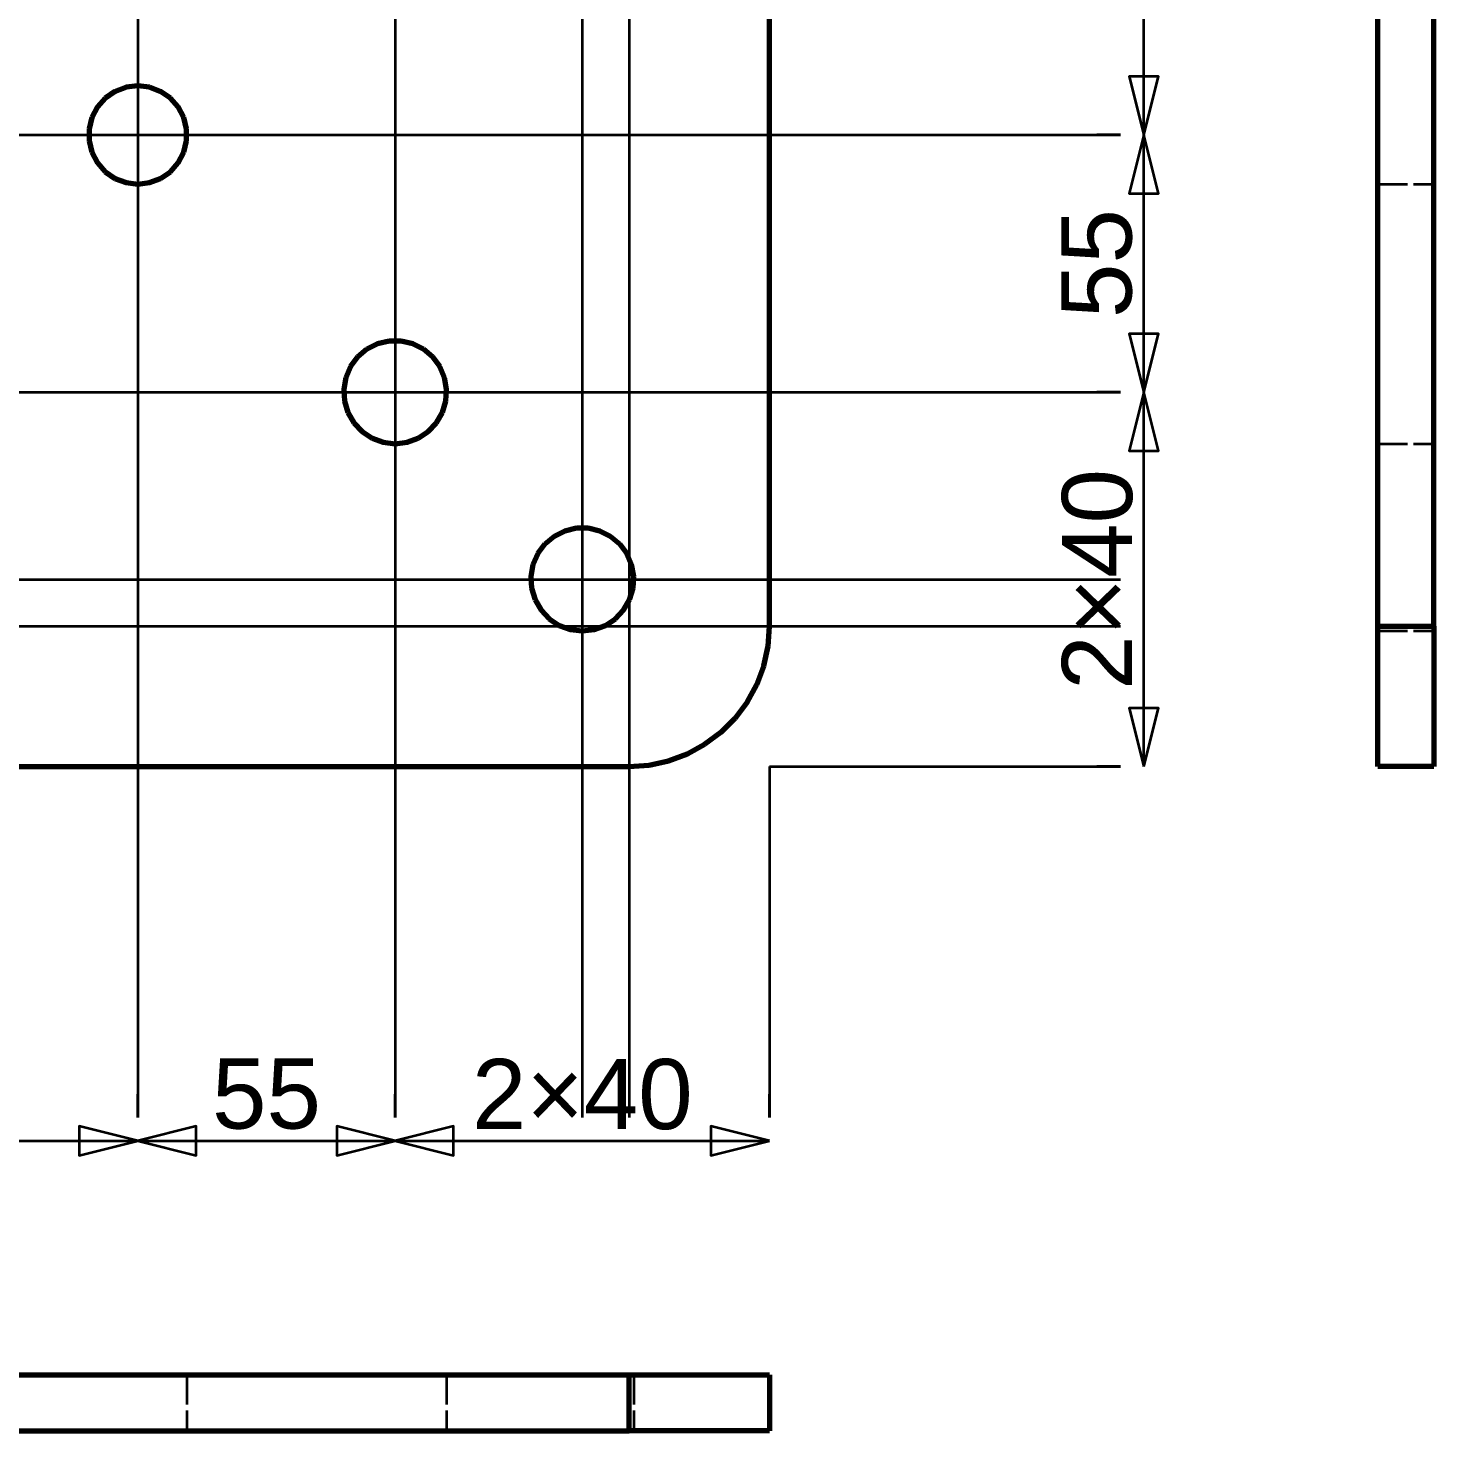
# Model space of a CAD drawing. Header units: millimetres. Extents: x 0 to 420, y 0 to 297.
# Drawn here: x 113.3 to 173.4, y 148.6 to 208.6 of the extents above; entities that cross this region are included whole.
import ezdxf
from ezdxf.enums import TextEntityAlignment as Align

# ---------------------------------------------------------------- set-up
doc = ezdxf.new("R2010")
doc.units = ezdxf.units.MM
doc.linetypes.add('CENTER', pattern=[5.08, 3.175, -0.635, 0.635, -0.635])
doc.linetypes.add('DASHED', pattern=[1.524, 1.27, -0.254])
doc.styles.add('GOST', font='Arial')

msp = doc.modelspace()

# ---------------------------------------------------------------- linework, layer by layer
at = {"color": 1, "lineweight": 70}
for p, q in [((145, 183), (145, 251)), ((171, 183), (171, 251)), ((173.4, 183), (173.4, 251)), ((116.607, 205.572), (116.272, 205.193)), ((117.024, 205.859), (116.607, 205.572)), ((117.497, 206.039), (117.024, 205.859)), ((118, 206.1), (117.497, 206.039)), ((118.503, 206.039), (118, 206.1)), ((118.976, 205.859), (118.503, 206.039)), ((119.393, 205.572), (118.976, 205.859)), ((119.728, 205.193), (119.393, 205.572)), ((116.272, 205.193), (116.036, 204.745)), ((119.964, 204.745), (119.728, 205.193)), ((116.036, 204.745), (115.915, 204.253)), ((120.085, 204.253), (119.964, 204.745)), ((115.915, 204.253), (115.915, 203.747)), ((115.915, 203.747), (116.036, 203.255)), ((119.964, 203.255), (120.085, 203.747)), ((120.085, 203.747), (120.085, 204.253)), ((116.036, 203.255), (116.272, 202.807)), ((119.728, 202.807), (119.964, 203.255)), ((116.272, 202.807), (116.607, 202.428)), ((119.393, 202.428), (119.728, 202.807)), ((116.607, 202.428), (117.024, 202.141)), ((117.024, 202.141), (117.497, 201.961)), ((117.497, 201.961), (118, 201.9)), ((118, 201.9), (118.503, 201.961)), ((118.503, 201.961), (118.976, 202.141)), ((118.976, 202.141), (119.393, 202.428)), ((127.791, 194.838), (127.4, 194.51)), ((128.248, 195.067), (127.791, 194.838)), ((128.745, 195.185), (128.248, 195.067)), ((129.255, 195.185), (128.745, 195.185)), ((129.752, 195.067), (129.255, 195.185)), ((130.209, 194.838), (129.752, 195.067)), ((130.6, 194.51), (130.209, 194.838)), ((127.095, 194.1), (126.892, 193.631)), ((127.4, 194.51), (127.095, 194.1)), ((130.905, 194.1), (130.6, 194.51)), ((131.108, 193.631), (130.905, 194.1)), ((126.892, 193.631), (126.804, 193.128)), ((131.196, 193.128), (131.108, 193.631)), ((126.804, 193.128), (126.833, 192.618)), ((131.167, 192.618), (131.196, 193.128)), ((126.833, 192.618), (126.98, 192.129)), ((131.02, 192.129), (131.167, 192.618)), ((126.98, 192.129), (127.235, 191.686)), ((127.235, 191.686), (127.586, 191.315)), ((130.414, 191.315), (130.765, 191.686)), ((130.765, 191.686), (131.02, 192.129)), ((127.586, 191.315), (128.013, 191.034)), ((129.987, 191.034), (130.414, 191.315)), ((128.013, 191.034), (128.493, 190.859)), ((128.493, 190.859), (129, 190.8)), ((129, 190.8), (129.507, 190.859)), ((129.507, 190.859), (129.987, 191.034)), ((136.248, 187.067), (135.791, 186.838)), ((136.745, 187.185), (136.248, 187.067)), ((137.255, 187.185), (136.745, 187.185)), ((137.752, 187.067), (137.255, 187.185)), ((138.209, 186.838), (137.752, 187.067)), ((135.4, 186.51), (135.095, 186.1)), ((135.791, 186.838), (135.4, 186.51)), ((138.6, 186.51), (138.209, 186.838)), ((138.905, 186.1), (138.6, 186.51)), ((135.095, 186.1), (134.892, 185.631)), ((139.108, 185.631), (138.905, 186.1)), ((134.892, 185.631), (134.804, 185.128)), ((134.804, 185.128), (134.833, 184.618)), ((139.196, 185.128), (139.108, 185.631)), ((139.167, 184.618), (139.196, 185.128)), ((134.833, 184.618), (134.98, 184.129)), ((139.02, 184.129), (139.167, 184.618)), ((134.98, 184.129), (135.235, 183.686)), ((138.765, 183.686), (139.02, 184.129)), ((135.235, 183.686), (135.586, 183.315)), ((135.586, 183.315), (136.013, 183.034)), ((137.987, 183.034), (138.414, 183.315)), ((138.414, 183.315), (138.765, 183.686)), ((136.013, 183.034), (136.493, 182.859)), ((136.493, 182.859), (137, 182.8)), ((137, 182.8), (137.507, 182.859)), ((137.507, 182.859), (137.987, 183.034)), ((144.939, 182.146), (145, 183)), ((171, 182.328), (171, 183)), ((171, 183), (173.4, 183)), ((173.4, 183), (173.4, 182.328)), ((144.757, 181.31), (144.939, 182.146)), ((171, 181.665), (171, 182.328)), ((173.4, 182.328), (173.4, 181.665)), ((171, 181.018), (171, 181.665)), ((173.4, 181.665), (173.4, 181.018)), ((144.458, 180.508), (144.757, 181.31)), ((171, 180.397), (171, 181.018)), ((173.4, 181.018), (173.4, 180.397)), ((144.048, 179.756), (144.458, 180.508)), ((171, 179.808), (171, 180.397)), ((173.4, 180.397), (173.4, 179.808)), ((143.534, 179.071), (144.048, 179.756)), ((171, 179.259), (171, 179.808)), ((173.4, 179.808), (173.4, 179.259)), ((142.929, 178.466), (143.534, 179.071)), ((171, 178.757), (171, 179.259)), ((173.4, 179.259), (173.4, 178.757)), ((142.244, 177.952), (142.929, 178.466)), ((171, 178.309), (171, 178.757)), ((173.4, 178.757), (173.4, 178.309)), ((141.492, 177.542), (142.244, 177.952)), ((171, 177.92), (171, 178.309)), ((171, 177.594), (171, 177.92)), ((173.4, 178.309), (173.4, 177.92)), ((173.4, 177.92), (173.4, 177.594)), ((140.69, 177.243), (141.492, 177.542)), ((171, 177.337), (171, 177.594)), ((171, 177.15), (171, 177.337)), ((173.4, 177.594), (173.4, 177.337)), ((173.4, 177.337), (173.4, 177.15)), ((71, 177), (139, 177)), ((139, 177), (139.854, 177.061)), ((139.854, 177.061), (140.69, 177.243)), ((171, 177.038), (171, 177.15)), ((171, 177), (171, 177.038)), ((173.4, 177), (171, 177)), ((173.4, 177.15), (173.4, 177.038)), ((173.4, 177.038), (173.4, 177)), ((71, 151), (139, 151)), ((139, 151), (139.672, 151)), ((139, 148.6), (139, 151)), ((139.672, 151), (140.335, 151)), ((140.335, 151), (140.982, 151)), ((140.982, 151), (141.603, 151)), ((141.603, 151), (142.192, 151)), ((142.192, 151), (142.741, 151)), ((142.741, 151), (143.243, 151)), ((143.243, 151), (143.691, 151)), ((143.691, 151), (144.08, 151)), ((144.08, 151), (144.406, 151)), ((144.406, 151), (144.663, 151)), ((144.663, 151), (144.85, 151)), ((144.85, 151), (144.962, 151)), ((144.962, 151), (145, 151)), ((145, 151), (145, 148.6)), ((71, 148.6), (139, 148.6)), ((139.672, 148.6), (139, 148.6)), ((140.335, 148.6), (139.672, 148.6)), ((140.982, 148.6), (140.335, 148.6)), ((141.603, 148.6), (140.982, 148.6)), ((142.192, 148.6), (141.603, 148.6)), ((142.741, 148.6), (142.192, 148.6)), ((143.243, 148.6), (142.741, 148.6)), ((143.691, 148.6), (143.243, 148.6)), ((144.08, 148.6), (143.691, 148.6)), ((144.406, 148.6), (144.08, 148.6)), ((144.663, 148.6), (144.406, 148.6)), ((144.85, 148.6), (144.663, 148.6)), ((144.962, 148.6), (144.85, 148.6)), ((145, 148.6), (144.962, 148.6))]:
    msp.add_line(p, q, dxfattribs=at)
at = {"color": 5, "linetype": 'DASHED', "lineweight": 35}
for p, q in [((145, 183), (145, 251)), ((171, 251), (171, 183)), ((173.4, 251), (173.4, 183)), ((116.272, 205.193), (116.607, 205.572)), ((116.607, 205.572), (117.024, 205.859)), ((117.024, 205.859), (117.497, 206.039)), ((117.497, 206.039), (118, 206.1)), ((118, 206.1), (118.503, 206.039)), ((118.503, 206.039), (118.976, 205.859)), ((118.976, 205.859), (119.393, 205.572)), ((119.393, 205.572), (119.728, 205.193)), ((171, 206.047), (171, 206.1)), ((171, 206.1), (171, 206.087)), ((171, 206.047), (171, 206.1)), ((171, 206.1), (171, 206.047)), ((171, 206.087), (171, 206.047)), ((171, 205.892), (171, 206.047)), ((171, 206.047), (171, 205.982)), ((171, 205.892), (171, 206.047)), ((171, 206.047), (171, 205.892)), ((171, 205.982), (171, 205.892)), ((171, 205.642), (171, 205.892)), ((171, 205.892), (171, 205.778)), ((171, 205.642), (171, 205.892)), ((171, 205.892), (171, 205.642)), ((171, 205.778), (171, 205.642)), ((171, 205.309), (171, 205.642)), ((171, 205.642), (171, 205.485)), ((171, 205.309), (171, 205.642)), ((171, 205.642), (171, 205.309)), ((173.4, 206.087), (173.4, 206.1)), ((173.4, 206.1), (173.4, 206.047)), ((173.4, 206.047), (173.4, 206.1)), ((173.4, 206.1), (173.4, 206.047)), ((173.4, 206.047), (173.4, 206.087)), ((173.4, 205.982), (173.4, 206.047)), ((173.4, 206.047), (173.4, 205.892)), ((173.4, 205.892), (173.4, 206.047)), ((173.4, 206.047), (173.4, 205.892)), ((173.4, 205.892), (173.4, 205.982)), ((173.4, 205.778), (173.4, 205.892)), ((173.4, 205.892), (173.4, 205.642)), ((173.4, 205.642), (173.4, 205.892)), ((173.4, 205.892), (173.4, 205.642)), ((173.4, 205.642), (173.4, 205.778)), ((173.4, 205.485), (173.4, 205.642)), ((173.4, 205.642), (173.4, 205.309)), ((173.4, 205.309), (173.4, 205.642)), ((173.4, 205.642), (173.4, 205.309)), ((116.036, 204.745), (116.272, 205.193)), ((119.728, 205.193), (119.964, 204.745)), ((171, 205.485), (171, 205.309)), ((171, 204.911), (171, 205.309)), ((171, 205.309), (171, 205.117)), ((171, 204.911), (171, 205.309)), ((171, 205.309), (171, 204.911)), ((171, 205.117), (171, 204.911)), ((171, 204.467), (171, 204.911)), ((171, 204.911), (171, 204.694)), ((171, 204.467), (171, 204.911)), ((171, 204.911), (171, 204.467)), ((173.4, 205.309), (173.4, 205.485)), ((173.4, 205.117), (173.4, 205.309)), ((173.4, 205.309), (173.4, 204.911)), ((173.4, 204.911), (173.4, 205.309)), ((173.4, 205.309), (173.4, 204.911)), ((173.4, 204.911), (173.4, 205.117)), ((173.4, 204.694), (173.4, 204.911)), ((173.4, 204.911), (173.4, 204.467)), ((173.4, 204.467), (173.4, 204.911)), ((173.4, 204.911), (173.4, 204.467)), ((115.915, 204.253), (116.036, 204.745)), ((119.964, 204.745), (120.085, 204.253)), ((171, 204.694), (171, 204.467)), ((171, 204), (171, 204.467)), ((171, 204.467), (171, 204.235)), ((171, 204), (171, 204.467)), ((171, 204.467), (171, 204)), ((173.4, 204.467), (173.4, 204.694)), ((173.4, 204.235), (173.4, 204.467)), ((173.4, 204.467), (173.4, 204)), ((173.4, 204), (173.4, 204.467)), ((173.4, 204.467), (173.4, 204)), ((115.915, 203.747), (115.915, 204.253)), ((116.036, 203.255), (115.915, 203.747)), ((120.085, 203.747), (119.964, 203.255)), ((120.085, 204.253), (120.085, 203.747)), ((171, 204.235), (171, 204)), ((171, 204), (171, 203.765)), ((171, 203.533), (171, 204)), ((171, 203.533), (171, 204)), ((171, 204), (171, 203.533)), ((171, 203.765), (171, 203.533)), ((173.4, 204), (173.4, 204.235)), ((173.4, 204), (173.4, 203.533)), ((173.4, 203.765), (173.4, 204)), ((173.4, 203.533), (173.4, 204)), ((173.4, 204), (173.4, 203.533)), ((173.4, 203.533), (173.4, 203.765)), ((116.272, 202.807), (116.036, 203.255)), ((119.964, 203.255), (119.728, 202.807)), ((171, 203.533), (171, 203.306)), ((171, 203.089), (171, 203.533)), ((171, 203.089), (171, 203.533)), ((171, 203.533), (171, 203.089)), ((171, 203.306), (171, 203.089)), ((173.4, 203.533), (173.4, 203.089)), ((173.4, 203.306), (173.4, 203.533)), ((173.4, 203.089), (173.4, 203.533)), ((173.4, 203.533), (173.4, 203.089)), ((173.4, 203.089), (173.4, 203.306)), ((116.607, 202.428), (116.272, 202.807)), ((119.728, 202.807), (119.393, 202.428)), ((171, 203.089), (171, 202.883)), ((171, 202.691), (171, 203.089)), ((171, 202.691), (171, 203.089)), ((171, 203.089), (171, 202.691)), ((171, 202.883), (171, 202.691)), ((171, 202.691), (171, 202.515)), ((171, 202.358), (171, 202.691)), ((171, 202.358), (171, 202.691)), ((171, 202.691), (171, 202.358)), ((171, 202.515), (171, 202.358)), ((173.4, 203.089), (173.4, 202.691)), ((173.4, 202.883), (173.4, 203.089)), ((173.4, 202.691), (173.4, 203.089)), ((173.4, 203.089), (173.4, 202.691)), ((173.4, 202.691), (173.4, 202.883)), ((173.4, 202.691), (173.4, 202.358)), ((173.4, 202.515), (173.4, 202.691)), ((173.4, 202.358), (173.4, 202.691)), ((173.4, 202.691), (173.4, 202.358)), ((173.4, 202.358), (173.4, 202.515)), ((117.024, 202.141), (116.607, 202.428)), ((117.497, 201.961), (117.024, 202.141)), ((118, 201.9), (117.497, 201.961)), ((118.503, 201.961), (118, 201.9)), ((118.976, 202.141), (118.503, 201.961)), ((119.393, 202.428), (118.976, 202.141)), ((171, 202.358), (171, 202.222)), ((171, 202.108), (171, 202.358)), ((171, 202.108), (171, 202.358)), ((171, 202.358), (171, 202.108)), ((171, 202.222), (171, 202.108)), ((171, 202.108), (171, 202.018)), ((171, 201.953), (171, 202.108)), ((171, 201.953), (171, 202.108)), ((171, 202.108), (171, 201.953)), ((171, 202.018), (171, 201.953)), ((171, 201.953), (171, 201.913)), ((171, 201.9), (171, 201.953)), ((171, 201.9), (171, 201.953)), ((171, 201.953), (171, 201.9)), ((171, 201.913), (171, 201.9)), ((171, 201.9), (173.4, 201.9)), ((173.4, 202.358), (173.4, 202.108)), ((173.4, 202.222), (173.4, 202.358)), ((173.4, 202.108), (173.4, 202.358)), ((173.4, 202.358), (173.4, 202.108)), ((173.4, 202.108), (173.4, 202.222)), ((173.4, 202.108), (173.4, 201.953)), ((173.4, 202.018), (173.4, 202.108)), ((173.4, 201.953), (173.4, 202.108)), ((173.4, 202.108), (173.4, 201.953)), ((173.4, 201.953), (173.4, 202.018)), ((173.4, 201.953), (173.4, 201.9)), ((173.4, 201.913), (173.4, 201.953)), ((173.4, 201.9), (173.4, 201.953)), ((173.4, 201.953), (173.4, 201.9)), ((173.4, 201.9), (173.4, 201.913)), ((127.4, 194.51), (127.791, 194.838)), ((127.791, 194.838), (128.248, 195.067)), ((128.248, 195.067), (128.745, 195.185)), ((128.745, 195.185), (129.255, 195.185)), ((129.255, 195.185), (129.752, 195.067)), ((129.752, 195.067), (130.209, 194.838)), ((130.209, 194.838), (130.6, 194.51)), ((171, 195.145), (171, 195.2)), ((171, 195.2), (171, 195.186)), ((171, 195.145), (171, 195.2)), ((171, 195.2), (171, 195.145)), ((171, 195.186), (171, 195.145)), ((171, 194.982), (171, 195.145)), ((171, 195.145), (171, 195.077)), ((171, 194.982), (171, 195.145)), ((171, 195.145), (171, 194.982)), ((171, 195.077), (171, 194.982)), ((171, 194.72), (171, 194.982)), ((171, 194.982), (171, 194.863)), ((171, 194.72), (171, 194.982)), ((171, 194.982), (171, 194.72)), ((171, 194.863), (171, 194.72)), ((171, 194.372), (171, 194.72)), ((171, 194.72), (171, 194.556)), ((171, 194.372), (171, 194.72)), ((171, 194.72), (171, 194.372)), ((173.4, 195.186), (173.4, 195.2)), ((173.4, 195.2), (173.4, 195.145)), ((173.4, 195.145), (173.4, 195.2)), ((173.4, 195.2), (173.4, 195.145)), ((173.4, 195.145), (173.4, 195.186)), ((173.4, 195.077), (173.4, 195.145)), ((173.4, 195.145), (173.4, 194.982)), ((173.4, 194.982), (173.4, 195.145)), ((173.4, 195.145), (173.4, 194.982)), ((173.4, 194.982), (173.4, 195.077)), ((173.4, 194.863), (173.4, 194.982)), ((173.4, 194.982), (173.4, 194.72)), ((173.4, 194.72), (173.4, 194.982)), ((173.4, 194.982), (173.4, 194.72)), ((173.4, 194.72), (173.4, 194.863)), ((173.4, 194.556), (173.4, 194.72)), ((173.4, 194.72), (173.4, 194.372)), ((173.4, 194.372), (173.4, 194.72)), ((173.4, 194.72), (173.4, 194.372)), ((126.892, 193.631), (127.095, 194.1)), ((127.095, 194.1), (127.4, 194.51)), ((130.6, 194.51), (130.905, 194.1)), ((130.905, 194.1), (131.108, 193.631)), ((171, 194.556), (171, 194.372)), ((171, 193.955), (171, 194.372)), ((171, 194.372), (171, 194.17)), ((171, 193.955), (171, 194.372)), ((171, 194.372), (171, 193.955)), ((171, 194.17), (171, 193.955)), ((173.4, 194.372), (173.4, 194.556)), ((173.4, 194.17), (173.4, 194.372)), ((173.4, 194.372), (173.4, 193.955)), ((173.4, 193.955), (173.4, 194.372)), ((173.4, 194.372), (173.4, 193.955)), ((173.4, 193.955), (173.4, 194.17)), ((126.804, 193.128), (126.892, 193.631)), ((131.108, 193.631), (131.196, 193.128)), ((171, 193.49), (171, 193.955)), ((171, 193.955), (171, 193.727)), ((171, 193.49), (171, 193.955)), ((171, 193.955), (171, 193.49)), ((171, 193.727), (171, 193.49)), ((171, 193), (171, 193.49)), ((171, 193.49), (171, 193.246)), ((171, 193), (171, 193.49)), ((171, 193.49), (171, 193)), ((173.4, 193.727), (173.4, 193.955)), ((173.4, 193.955), (173.4, 193.49)), ((173.4, 193.49), (173.4, 193.955)), ((173.4, 193.955), (173.4, 193.49)), ((173.4, 193.49), (173.4, 193.727)), ((173.4, 193.246), (173.4, 193.49)), ((173.4, 193.49), (173.4, 193)), ((173.4, 193), (173.4, 193.49)), ((173.4, 193.49), (173.4, 193)), ((126.833, 192.618), (126.804, 193.128)), ((131.196, 193.128), (131.167, 192.618)), ((171, 193.246), (171, 193)), ((171, 193), (171, 192.754)), ((171, 192.51), (171, 193)), ((171, 192.51), (171, 193)), ((171, 193), (171, 192.51)), ((173.4, 193), (173.4, 193.246)), ((173.4, 193), (173.4, 192.51)), ((173.4, 192.754), (173.4, 193)), ((173.4, 192.51), (173.4, 193)), ((173.4, 193), (173.4, 192.51)), ((126.98, 192.129), (126.833, 192.618)), ((131.167, 192.618), (131.02, 192.129)), ((171, 192.754), (171, 192.51)), ((171, 192.51), (171, 192.273)), ((171, 192.045), (171, 192.51)), ((171, 192.045), (171, 192.51)), ((171, 192.51), (171, 192.045)), ((173.4, 192.51), (173.4, 192.754)), ((173.4, 192.51), (173.4, 192.045)), ((173.4, 192.273), (173.4, 192.51)), ((173.4, 192.045), (173.4, 192.51)), ((173.4, 192.51), (173.4, 192.045)), ((127.235, 191.686), (126.98, 192.129)), ((127.586, 191.315), (127.235, 191.686)), ((130.765, 191.686), (130.414, 191.315)), ((131.02, 192.129), (130.765, 191.686)), ((171, 192.273), (171, 192.045)), ((171, 192.045), (171, 191.83)), ((171, 191.628), (171, 192.045)), ((171, 191.628), (171, 192.045)), ((171, 192.045), (171, 191.628)), ((171, 191.83), (171, 191.628)), ((173.4, 192.045), (173.4, 192.273)), ((173.4, 192.045), (173.4, 191.628)), ((173.4, 191.83), (173.4, 192.045)), ((173.4, 191.628), (173.4, 192.045)), ((173.4, 192.045), (173.4, 191.628)), ((173.4, 191.628), (173.4, 191.83)), ((128.013, 191.034), (127.586, 191.315)), ((130.414, 191.315), (129.987, 191.034)), ((171, 191.628), (171, 191.444)), ((171, 191.28), (171, 191.628)), ((171, 191.28), (171, 191.628)), ((171, 191.628), (171, 191.28)), ((171, 191.444), (171, 191.28)), ((171, 191.28), (171, 191.137)), ((171, 191.018), (171, 191.28)), ((171, 191.018), (171, 191.28)), ((171, 191.28), (171, 191.018)), ((171, 191.137), (171, 191.018)), ((173.4, 191.628), (173.4, 191.28)), ((173.4, 191.444), (173.4, 191.628)), ((173.4, 191.28), (173.4, 191.628)), ((173.4, 191.628), (173.4, 191.28)), ((173.4, 191.28), (173.4, 191.444)), ((173.4, 191.28), (173.4, 191.018)), ((173.4, 191.137), (173.4, 191.28)), ((173.4, 191.018), (173.4, 191.28)), ((173.4, 191.28), (173.4, 191.018)), ((173.4, 191.018), (173.4, 191.137)), ((128.493, 190.859), (128.013, 191.034)), ((129, 190.8), (128.493, 190.859)), ((129.507, 190.859), (129, 190.8)), ((129.987, 191.034), (129.507, 190.859)), ((171, 191.018), (171, 190.923)), ((171, 190.855), (171, 191.018)), ((171, 190.855), (171, 191.018)), ((171, 191.018), (171, 190.855)), ((171, 190.923), (171, 190.855)), ((171, 190.855), (171, 190.814)), ((171, 190.8), (171, 190.855)), ((171, 190.8), (171, 190.855)), ((171, 190.855), (171, 190.8)), ((171, 190.814), (171, 190.8)), ((171, 190.8), (173.4, 190.8)), ((173.4, 191.018), (173.4, 190.855)), ((173.4, 190.923), (173.4, 191.018)), ((173.4, 190.855), (173.4, 191.018)), ((173.4, 191.018), (173.4, 190.855)), ((173.4, 190.855), (173.4, 190.923)), ((173.4, 190.855), (173.4, 190.8)), ((173.4, 190.814), (173.4, 190.855)), ((173.4, 190.8), (173.4, 190.855)), ((173.4, 190.855), (173.4, 190.8)), ((173.4, 190.8), (173.4, 190.814)), ((135.791, 186.838), (136.248, 187.067)), ((136.248, 187.067), (136.745, 187.185)), ((136.745, 187.185), (137.255, 187.185)), ((137.255, 187.185), (137.752, 187.067)), ((137.752, 187.067), (138.209, 186.838)), ((171, 187.145), (171, 187.2)), ((171, 187.2), (171, 187.186)), ((171, 187.145), (171, 187.2)), ((171, 187.2), (171, 187.145)), ((171, 187.186), (171, 187.145)), ((171, 186.982), (171, 187.145)), ((171, 187.145), (171, 187.077)), ((171, 186.982), (171, 187.145)), ((171, 187.145), (171, 186.982)), ((171, 187.077), (171, 186.982)), ((171, 186.72), (171, 186.982)), ((171, 186.982), (171, 186.863)), ((171, 186.72), (171, 186.982)), ((171, 186.982), (171, 186.72)), ((173.4, 187.186), (173.4, 187.2)), ((173.4, 187.2), (173.4, 187.145)), ((173.4, 187.145), (173.4, 187.2)), ((173.4, 187.2), (173.4, 187.145)), ((173.4, 187.145), (173.4, 187.186)), ((173.4, 187.077), (173.4, 187.145)), ((173.4, 187.145), (173.4, 186.982)), ((173.4, 186.982), (173.4, 187.145)), ((173.4, 187.145), (173.4, 186.982)), ((173.4, 186.982), (173.4, 187.077)), ((173.4, 186.863), (173.4, 186.982)), ((173.4, 186.982), (173.4, 186.72)), ((173.4, 186.72), (173.4, 186.982)), ((173.4, 186.982), (173.4, 186.72)), ((135.095, 186.1), (135.4, 186.51)), ((135.4, 186.51), (135.791, 186.838)), ((138.209, 186.838), (138.6, 186.51)), ((138.6, 186.51), (138.905, 186.1)), ((171, 186.863), (171, 186.72)), ((171, 186.372), (171, 186.72)), ((171, 186.72), (171, 186.556)), ((171, 186.372), (171, 186.72)), ((171, 186.72), (171, 186.372)), ((171, 186.556), (171, 186.372)), ((171, 185.955), (171, 186.372)), ((171, 186.372), (171, 186.17)), ((171, 185.955), (171, 186.372)), ((171, 186.372), (171, 185.955)), ((173.4, 186.72), (173.4, 186.863)), ((173.4, 186.556), (173.4, 186.72)), ((173.4, 186.72), (173.4, 186.372)), ((173.4, 186.372), (173.4, 186.72)), ((173.4, 186.72), (173.4, 186.372)), ((173.4, 186.372), (173.4, 186.556)), ((173.4, 186.17), (173.4, 186.372)), ((173.4, 186.372), (173.4, 185.955)), ((173.4, 185.955), (173.4, 186.372)), ((173.4, 186.372), (173.4, 185.955)), ((134.892, 185.631), (135.095, 186.1)), ((138.905, 186.1), (139.108, 185.631)), ((171, 186.17), (171, 185.955)), ((171, 185.49), (171, 185.955)), ((171, 185.955), (171, 185.727)), ((171, 185.49), (171, 185.955)), ((171, 185.955), (171, 185.49)), ((171, 185.727), (171, 185.49)), ((173.4, 185.955), (173.4, 186.17)), ((173.4, 185.727), (173.4, 185.955)), ((173.4, 185.955), (173.4, 185.49)), ((173.4, 185.49), (173.4, 185.955)), ((173.4, 185.955), (173.4, 185.49)), ((173.4, 185.49), (173.4, 185.727)), ((134.804, 185.128), (134.892, 185.631)), ((134.833, 184.618), (134.804, 185.128)), ((139.108, 185.631), (139.196, 185.128)), ((139.196, 185.128), (139.167, 184.618)), ((171, 185), (171, 185.49)), ((171, 185.49), (171, 185.246)), ((171, 185), (171, 185.49)), ((171, 185.49), (171, 185)), ((171, 185.246), (171, 185)), ((173.4, 185.246), (173.4, 185.49)), ((173.4, 185.49), (173.4, 185)), ((173.4, 185), (173.4, 185.49)), ((173.4, 185.49), (173.4, 185)), ((173.4, 185), (173.4, 185.246)), ((134.98, 184.129), (134.833, 184.618)), ((139.167, 184.618), (139.02, 184.129)), ((171, 185), (171, 184.754)), ((171, 184.51), (171, 185)), ((171, 184.51), (171, 185)), ((171, 185), (171, 184.51)), ((171, 184.754), (171, 184.51)), ((171, 184.51), (171, 184.273)), ((171, 184.045), (171, 184.51)), ((171, 184.045), (171, 184.51)), ((171, 184.51), (171, 184.045)), ((173.4, 185), (173.4, 184.51)), ((173.4, 184.754), (173.4, 185)), ((173.4, 184.51), (173.4, 185)), ((173.4, 185), (173.4, 184.51)), ((173.4, 184.51), (173.4, 184.754)), ((173.4, 184.51), (173.4, 184.045)), ((173.4, 184.273), (173.4, 184.51)), ((173.4, 184.045), (173.4, 184.51)), ((173.4, 184.51), (173.4, 184.045)), ((135.235, 183.686), (134.98, 184.129)), ((139.02, 184.129), (138.765, 183.686)), ((171, 184.273), (171, 184.045)), ((171, 184.045), (171, 183.83)), ((171, 183.628), (171, 184.045)), ((171, 183.628), (171, 184.045)), ((171, 184.045), (171, 183.628)), ((173.4, 184.045), (173.4, 184.273)), ((173.4, 184.045), (173.4, 183.628)), ((173.4, 183.83), (173.4, 184.045)), ((173.4, 183.628), (173.4, 184.045)), ((173.4, 184.045), (173.4, 183.628)), ((135.586, 183.315), (135.235, 183.686)), ((136.013, 183.034), (135.586, 183.315)), ((138.414, 183.315), (137.987, 183.034)), ((138.765, 183.686), (138.414, 183.315)), ((171, 183.83), (171, 183.628)), ((171, 183.628), (171, 183.444)), ((171, 183.28), (171, 183.628)), ((171, 183.28), (171, 183.628)), ((171, 183.628), (171, 183.28)), ((171, 183.444), (171, 183.28)), ((171, 183.28), (171, 183.137)), ((171, 183.018), (171, 183.28)), ((171, 183.018), (171, 183.28)), ((171, 183.28), (171, 183.018)), ((173.4, 183.628), (173.4, 183.83)), ((173.4, 183.628), (173.4, 183.28)), ((173.4, 183.444), (173.4, 183.628)), ((173.4, 183.28), (173.4, 183.628)), ((173.4, 183.628), (173.4, 183.28)), ((173.4, 183.28), (173.4, 183.444)), ((173.4, 183.28), (173.4, 183.018)), ((173.4, 183.137), (173.4, 183.28)), ((173.4, 183.018), (173.4, 183.28)), ((173.4, 183.28), (173.4, 183.018)), ((136.493, 182.859), (136.013, 183.034)), ((137, 182.8), (136.493, 182.859)), ((137.507, 182.859), (137, 182.8)), ((137.987, 183.034), (137.507, 182.859)), ((145, 183), (144.939, 182.146)), ((171, 183.137), (171, 183.018)), ((171, 183.018), (171, 182.923)), ((171, 182.855), (171, 183.018)), ((171, 182.855), (171, 183.018)), ((171, 183.018), (171, 182.855)), ((171, 183), (171, 182.328)), ((171, 182.923), (171, 182.855)), ((171, 182.855), (171, 182.814)), ((171, 182.8), (171, 182.855)), ((171, 182.8), (171, 182.855)), ((171, 182.855), (171, 182.8)), ((171, 182.814), (171, 182.8)), ((171, 182.8), (173.4, 182.8)), ((173.4, 183.018), (173.4, 183.137)), ((173.4, 183.018), (173.4, 182.855)), ((173.4, 182.923), (173.4, 183.018)), ((173.4, 182.855), (173.4, 183.018)), ((173.4, 183.018), (173.4, 182.855)), ((173.4, 182.328), (173.4, 183)), ((173.4, 182.855), (173.4, 182.923)), ((173.4, 182.855), (173.4, 182.8)), ((173.4, 182.814), (173.4, 182.855)), ((173.4, 182.8), (173.4, 182.855)), ((173.4, 182.855), (173.4, 182.8)), ((173.4, 182.8), (173.4, 182.814)), ((144.939, 182.146), (144.757, 181.31)), ((171, 182.328), (171, 181.665)), ((173.4, 181.665), (173.4, 182.328)), ((171, 181.665), (171, 181.018)), ((173.4, 181.018), (173.4, 181.665)), ((144.757, 181.31), (144.458, 180.508)), ((171, 181.018), (171, 180.397)), ((173.4, 180.397), (173.4, 181.018)), ((144.458, 180.508), (144.048, 179.756)), ((171, 180.397), (171, 179.808)), ((173.4, 179.808), (173.4, 180.397)), ((144.048, 179.756), (143.534, 179.071)), ((171, 179.808), (171, 179.259)), ((173.4, 179.259), (173.4, 179.808)), ((143.534, 179.071), (142.929, 178.466)), ((171, 179.259), (171, 178.757)), ((173.4, 178.757), (173.4, 179.259)), ((142.929, 178.466), (142.244, 177.952)), ((171, 178.757), (171, 178.309)), ((173.4, 178.309), (173.4, 178.757)), ((142.244, 177.952), (141.492, 177.542)), ((171, 178.309), (171, 177.92)), ((171, 177.92), (171, 177.594)), ((173.4, 177.92), (173.4, 178.309)), ((173.4, 177.594), (173.4, 177.92)), ((141.492, 177.542), (140.69, 177.243)), ((171, 177.594), (171, 177.337)), ((171, 177.337), (171, 177.15)), ((173.4, 177.337), (173.4, 177.594)), ((173.4, 177.15), (173.4, 177.337)), ((71, 177), (139, 177)), ((139.854, 177.061), (139, 177)), ((140.69, 177.243), (139.854, 177.061)), ((171, 177.15), (171, 177.038)), ((171, 177.038), (171, 177)), ((171, 177), (173.4, 177)), ((173.4, 177.038), (173.4, 177.15)), ((173.4, 177), (173.4, 177.038)), ((139, 151), (71, 151)), ((115.953, 151), (115.9, 151)), ((115.9, 151), (115.913, 151)), ((115.953, 151), (115.9, 151)), ((115.9, 151), (115.953, 151)), ((115.913, 151), (115.953, 151)), ((116.108, 151), (115.953, 151)), ((115.953, 151), (116.018, 151)), ((116.108, 151), (115.953, 151)), ((115.953, 151), (116.108, 151)), ((116.018, 151), (116.108, 151)), ((116.358, 151), (116.108, 151)), ((116.108, 151), (116.222, 151)), ((116.358, 151), (116.108, 151)), ((116.108, 151), (116.358, 151)), ((116.222, 151), (116.358, 151)), ((116.691, 151), (116.358, 151)), ((116.358, 151), (116.515, 151)), ((116.691, 151), (116.358, 151)), ((116.358, 151), (116.691, 151)), ((116.515, 151), (116.691, 151)), ((117.089, 151), (116.691, 151)), ((116.691, 151), (116.883, 151)), ((117.089, 151), (116.691, 151)), ((116.691, 151), (117.089, 151)), ((116.883, 151), (117.089, 151)), ((117.533, 151), (117.089, 151)), ((117.089, 151), (117.306, 151)), ((117.533, 151), (117.089, 151)), ((117.089, 151), (117.533, 151)), ((117.306, 151), (117.533, 151)), ((118, 151), (117.533, 151)), ((117.533, 151), (117.765, 151)), ((118, 151), (117.533, 151)), ((117.533, 151), (118, 151)), ((117.765, 151), (118, 151)), ((118, 151), (118.235, 151)), ((118.467, 151), (118, 151)), ((118.467, 151), (118, 151)), ((118, 151), (118.467, 151)), ((118.235, 151), (118.467, 151)), ((118.467, 151), (118.694, 151)), ((118.911, 151), (118.467, 151)), ((118.911, 151), (118.467, 151)), ((118.467, 151), (118.911, 151)), ((118.694, 151), (118.911, 151)), ((118.911, 151), (119.117, 151)), ((119.309, 151), (118.911, 151)), ((119.309, 151), (118.911, 151)), ((118.911, 151), (119.309, 151)), ((119.117, 151), (119.309, 151)), ((119.309, 151), (119.485, 151)), ((119.642, 151), (119.309, 151)), ((119.642, 151), (119.309, 151)), ((119.309, 151), (119.642, 151)), ((119.485, 151), (119.642, 151)), ((119.642, 151), (119.778, 151)), ((119.892, 151), (119.642, 151)), ((119.892, 151), (119.642, 151)), ((119.642, 151), (119.892, 151)), ((119.778, 151), (119.892, 151)), ((119.892, 151), (119.982, 151)), ((120.047, 151), (119.892, 151)), ((120.047, 151), (119.892, 151)), ((119.892, 151), (120.047, 151)), ((119.982, 151), (120.047, 151)), ((120.047, 151), (120.087, 151)), ((120.1, 151), (120.047, 151)), ((120.1, 151), (120.047, 151)), ((120.047, 151), (120.1, 151)), ((120.087, 151), (120.1, 151)), ((120.1, 151), (120.1, 148.6)), ((126.855, 151), (126.8, 151)), ((126.8, 151), (126.814, 151)), ((126.855, 151), (126.8, 151)), ((126.8, 151), (126.855, 151)), ((126.814, 151), (126.855, 151)), ((127.018, 151), (126.855, 151)), ((126.855, 151), (126.923, 151)), ((127.018, 151), (126.855, 151)), ((126.855, 151), (127.018, 151)), ((126.923, 151), (127.018, 151)), ((127.28, 151), (127.018, 151)), ((127.018, 151), (127.137, 151)), ((127.28, 151), (127.018, 151)), ((127.018, 151), (127.28, 151)), ((127.137, 151), (127.28, 151)), ((127.628, 151), (127.28, 151)), ((127.28, 151), (127.444, 151)), ((127.628, 151), (127.28, 151)), ((127.28, 151), (127.628, 151)), ((127.444, 151), (127.628, 151)), ((128.045, 151), (127.628, 151)), ((127.628, 151), (127.83, 151)), ((128.045, 151), (127.628, 151)), ((127.628, 151), (128.045, 151)), ((127.83, 151), (128.045, 151)), ((128.51, 151), (128.045, 151)), ((128.045, 151), (128.273, 151)), ((128.51, 151), (128.045, 151)), ((128.045, 151), (128.51, 151)), ((128.273, 151), (128.51, 151)), ((129, 151), (128.51, 151)), ((128.51, 151), (128.754, 151)), ((129, 151), (128.51, 151)), ((128.51, 151), (129, 151)), ((128.754, 151), (129, 151)), ((129, 151), (129.246, 151)), ((129.49, 151), (129, 151)), ((129.49, 151), (129, 151)), ((129, 151), (129.49, 151)), ((129.246, 151), (129.49, 151)), ((129.49, 151), (129.727, 151)), ((129.955, 151), (129.49, 151)), ((129.955, 151), (129.49, 151)), ((129.49, 151), (129.955, 151)), ((129.727, 151), (129.955, 151)), ((129.955, 151), (130.17, 151)), ((130.372, 151), (129.955, 151)), ((130.372, 151), (129.955, 151)), ((129.955, 151), (130.372, 151)), ((130.17, 151), (130.372, 151)), ((130.372, 151), (130.556, 151)), ((130.72, 151), (130.372, 151)), ((130.72, 151), (130.372, 151)), ((130.372, 151), (130.72, 151)), ((130.556, 151), (130.72, 151)), ((130.72, 151), (130.863, 151)), ((130.982, 151), (130.72, 151)), ((130.982, 151), (130.72, 151)), ((130.72, 151), (130.982, 151)), ((130.863, 151), (130.982, 151)), ((130.982, 151), (131.077, 151)), ((131.145, 151), (130.982, 151)), ((131.145, 151), (130.982, 151)), ((130.982, 151), (131.145, 151)), ((131.077, 151), (131.145, 151)), ((131.145, 151), (131.186, 151)), ((131.2, 151), (131.145, 151)), ((131.2, 151), (131.145, 151)), ((131.145, 151), (131.2, 151)), ((131.186, 151), (131.2, 151)), ((131.2, 151), (131.2, 148.6)), ((134.855, 151), (134.8, 151)), ((134.8, 151), (134.814, 151)), ((134.855, 151), (134.8, 151)), ((134.8, 151), (134.855, 151)), ((134.814, 151), (134.855, 151)), ((135.018, 151), (134.855, 151)), ((134.855, 151), (134.923, 151)), ((135.018, 151), (134.855, 151)), ((134.855, 151), (135.018, 151)), ((134.923, 151), (135.018, 151)), ((135.28, 151), (135.018, 151)), ((135.018, 151), (135.137, 151)), ((135.28, 151), (135.018, 151)), ((135.018, 151), (135.28, 151)), ((135.137, 151), (135.28, 151)), ((135.628, 151), (135.28, 151)), ((135.28, 151), (135.444, 151)), ((135.628, 151), (135.28, 151)), ((135.28, 151), (135.628, 151)), ((135.444, 151), (135.628, 151)), ((136.045, 151), (135.628, 151)), ((135.628, 151), (135.83, 151)), ((136.045, 151), (135.628, 151)), ((135.628, 151), (136.045, 151)), ((135.83, 151), (136.045, 151)), ((136.51, 151), (136.045, 151)), ((136.045, 151), (136.273, 151)), ((136.51, 151), (136.045, 151)), ((136.045, 151), (136.51, 151)), ((136.273, 151), (136.51, 151)), ((137, 151), (136.51, 151)), ((136.51, 151), (136.754, 151)), ((137, 151), (136.51, 151)), ((136.51, 151), (137, 151)), ((136.754, 151), (137, 151)), ((137, 151), (137.246, 151)), ((137.49, 151), (137, 151)), ((137.49, 151), (137, 151)), ((137, 151), (137.49, 151)), ((137.246, 151), (137.49, 151)), ((137.49, 151), (137.727, 151)), ((137.955, 151), (137.49, 151)), ((137.955, 151), (137.49, 151)), ((137.49, 151), (137.955, 151)), ((137.727, 151), (137.955, 151)), ((137.955, 151), (138.17, 151)), ((138.372, 151), (137.955, 151)), ((138.372, 151), (137.955, 151)), ((137.955, 151), (138.372, 151)), ((138.17, 151), (138.372, 151)), ((138.372, 151), (138.556, 151)), ((138.72, 151), (138.372, 151)), ((138.72, 151), (138.372, 151)), ((138.372, 151), (138.72, 151)), ((138.556, 151), (138.72, 151)), ((138.72, 151), (138.863, 151)), ((138.982, 151), (138.72, 151)), ((138.982, 151), (138.72, 151)), ((138.72, 151), (138.982, 151)), ((138.863, 151), (138.982, 151)), ((138.982, 151), (139.077, 151)), ((139.145, 151), (138.982, 151)), ((139.145, 151), (138.982, 151)), ((138.982, 151), (139.145, 151)), ((139.672, 151), (139, 151)), ((139.077, 151), (139.145, 151)), ((139.145, 151), (139.186, 151)), ((139.2, 151), (139.145, 151)), ((139.2, 151), (139.145, 151)), ((139.145, 151), (139.2, 151)), ((139.186, 151), (139.2, 151)), ((139.2, 151), (139.2, 148.6)), ((140.335, 151), (139.672, 151)), ((140.982, 151), (140.335, 151)), ((141.603, 151), (140.982, 151)), ((142.192, 151), (141.603, 151)), ((142.741, 151), (142.192, 151)), ((143.243, 151), (142.741, 151)), ((143.691, 151), (143.243, 151)), ((144.08, 151), (143.691, 151)), ((144.406, 151), (144.08, 151)), ((144.663, 151), (144.406, 151)), ((144.85, 151), (144.663, 151)), ((144.962, 151), (144.85, 151)), ((145, 151), (144.962, 151)), ((145, 148.6), (145, 151)), ((139, 148.6), (71, 148.6)), ((115.913, 148.6), (115.9, 148.6)), ((115.9, 148.6), (115.953, 148.6)), ((115.953, 148.6), (115.9, 148.6)), ((115.9, 148.6), (115.953, 148.6)), ((115.953, 148.6), (115.913, 148.6)), ((116.018, 148.6), (115.953, 148.6)), ((115.953, 148.6), (116.108, 148.6)), ((116.108, 148.6), (115.953, 148.6)), ((115.953, 148.6), (116.108, 148.6)), ((116.108, 148.6), (116.018, 148.6)), ((116.222, 148.6), (116.108, 148.6)), ((116.108, 148.6), (116.358, 148.6)), ((116.358, 148.6), (116.108, 148.6)), ((116.108, 148.6), (116.358, 148.6)), ((116.358, 148.6), (116.222, 148.6)), ((116.515, 148.6), (116.358, 148.6)), ((116.358, 148.6), (116.691, 148.6)), ((116.691, 148.6), (116.358, 148.6)), ((116.358, 148.6), (116.691, 148.6)), ((116.691, 148.6), (116.515, 148.6)), ((116.883, 148.6), (116.691, 148.6)), ((116.691, 148.6), (117.089, 148.6)), ((117.089, 148.6), (116.691, 148.6)), ((116.691, 148.6), (117.089, 148.6)), ((117.089, 148.6), (116.883, 148.6)), ((117.306, 148.6), (117.089, 148.6)), ((117.089, 148.6), (117.533, 148.6)), ((117.533, 148.6), (117.089, 148.6)), ((117.089, 148.6), (117.533, 148.6)), ((117.533, 148.6), (117.306, 148.6)), ((117.765, 148.6), (117.533, 148.6)), ((117.533, 148.6), (118, 148.6)), ((118, 148.6), (117.533, 148.6)), ((117.533, 148.6), (118, 148.6)), ((118, 148.6), (117.765, 148.6)), ((118, 148.6), (118.467, 148.6)), ((118.235, 148.6), (118, 148.6)), ((118.467, 148.6), (118, 148.6)), ((118, 148.6), (118.467, 148.6)), ((118.467, 148.6), (118.235, 148.6)), ((118.467, 148.6), (118.911, 148.6)), ((118.694, 148.6), (118.467, 148.6)), ((118.911, 148.6), (118.467, 148.6)), ((118.467, 148.6), (118.911, 148.6)), ((118.911, 148.6), (118.694, 148.6)), ((118.911, 148.6), (119.309, 148.6)), ((119.117, 148.6), (118.911, 148.6)), ((119.309, 148.6), (118.911, 148.6)), ((118.911, 148.6), (119.309, 148.6)), ((119.309, 148.6), (119.117, 148.6)), ((119.309, 148.6), (119.642, 148.6)), ((119.485, 148.6), (119.309, 148.6)), ((119.642, 148.6), (119.309, 148.6)), ((119.309, 148.6), (119.642, 148.6)), ((119.642, 148.6), (119.485, 148.6)), ((119.642, 148.6), (119.892, 148.6)), ((119.778, 148.6), (119.642, 148.6)), ((119.892, 148.6), (119.642, 148.6)), ((119.642, 148.6), (119.892, 148.6)), ((119.892, 148.6), (119.778, 148.6)), ((119.892, 148.6), (120.047, 148.6)), ((119.982, 148.6), (119.892, 148.6)), ((120.047, 148.6), (119.892, 148.6)), ((119.892, 148.6), (120.047, 148.6)), ((120.047, 148.6), (119.982, 148.6)), ((120.047, 148.6), (120.1, 148.6)), ((120.087, 148.6), (120.047, 148.6)), ((120.1, 148.6), (120.047, 148.6)), ((120.047, 148.6), (120.1, 148.6)), ((120.1, 148.6), (120.087, 148.6)), ((126.814, 148.6), (126.8, 148.6)), ((126.8, 148.6), (126.855, 148.6)), ((126.855, 148.6), (126.8, 148.6)), ((126.8, 148.6), (126.855, 148.6)), ((126.855, 148.6), (126.814, 148.6)), ((126.923, 148.6), (126.855, 148.6)), ((126.855, 148.6), (127.018, 148.6)), ((127.018, 148.6), (126.855, 148.6)), ((126.855, 148.6), (127.018, 148.6)), ((127.018, 148.6), (126.923, 148.6)), ((127.137, 148.6), (127.018, 148.6)), ((127.018, 148.6), (127.28, 148.6)), ((127.28, 148.6), (127.018, 148.6)), ((127.018, 148.6), (127.28, 148.6)), ((127.28, 148.6), (127.137, 148.6)), ((127.444, 148.6), (127.28, 148.6)), ((127.28, 148.6), (127.628, 148.6)), ((127.628, 148.6), (127.28, 148.6)), ((127.28, 148.6), (127.628, 148.6)), ((127.628, 148.6), (127.444, 148.6)), ((127.83, 148.6), (127.628, 148.6)), ((127.628, 148.6), (128.045, 148.6)), ((128.045, 148.6), (127.628, 148.6)), ((127.628, 148.6), (128.045, 148.6)), ((128.045, 148.6), (127.83, 148.6)), ((128.273, 148.6), (128.045, 148.6)), ((128.045, 148.6), (128.51, 148.6)), ((128.51, 148.6), (128.045, 148.6)), ((128.045, 148.6), (128.51, 148.6)), ((128.51, 148.6), (128.273, 148.6)), ((128.754, 148.6), (128.51, 148.6)), ((128.51, 148.6), (129, 148.6)), ((129, 148.6), (128.51, 148.6)), ((128.51, 148.6), (129, 148.6)), ((129, 148.6), (128.754, 148.6)), ((129, 148.6), (129.49, 148.6)), ((129.246, 148.6), (129, 148.6)), ((129.49, 148.6), (129, 148.6)), ((129, 148.6), (129.49, 148.6)), ((129.49, 148.6), (129.246, 148.6)), ((129.49, 148.6), (129.955, 148.6)), ((129.727, 148.6), (129.49, 148.6)), ((129.955, 148.6), (129.49, 148.6)), ((129.49, 148.6), (129.955, 148.6)), ((129.955, 148.6), (129.727, 148.6)), ((129.955, 148.6), (130.372, 148.6)), ((130.17, 148.6), (129.955, 148.6)), ((130.372, 148.6), (129.955, 148.6)), ((129.955, 148.6), (130.372, 148.6)), ((130.372, 148.6), (130.17, 148.6)), ((130.372, 148.6), (130.72, 148.6)), ((130.556, 148.6), (130.372, 148.6)), ((130.72, 148.6), (130.372, 148.6)), ((130.372, 148.6), (130.72, 148.6)), ((130.72, 148.6), (130.556, 148.6)), ((130.72, 148.6), (130.982, 148.6)), ((130.863, 148.6), (130.72, 148.6)), ((130.982, 148.6), (130.72, 148.6)), ((130.72, 148.6), (130.982, 148.6)), ((130.982, 148.6), (130.863, 148.6)), ((130.982, 148.6), (131.145, 148.6)), ((131.077, 148.6), (130.982, 148.6)), ((131.145, 148.6), (130.982, 148.6)), ((130.982, 148.6), (131.145, 148.6)), ((131.145, 148.6), (131.077, 148.6)), ((131.145, 148.6), (131.2, 148.6)), ((131.186, 148.6), (131.145, 148.6)), ((131.2, 148.6), (131.145, 148.6)), ((131.145, 148.6), (131.2, 148.6)), ((131.2, 148.6), (131.186, 148.6)), ((134.814, 148.6), (134.8, 148.6)), ((134.8, 148.6), (134.855, 148.6)), ((134.855, 148.6), (134.8, 148.6)), ((134.8, 148.6), (134.855, 148.6)), ((134.855, 148.6), (134.814, 148.6)), ((134.923, 148.6), (134.855, 148.6)), ((134.855, 148.6), (135.018, 148.6)), ((135.018, 148.6), (134.855, 148.6)), ((134.855, 148.6), (135.018, 148.6)), ((135.018, 148.6), (134.923, 148.6)), ((135.137, 148.6), (135.018, 148.6)), ((135.018, 148.6), (135.28, 148.6)), ((135.28, 148.6), (135.018, 148.6)), ((135.018, 148.6), (135.28, 148.6)), ((135.28, 148.6), (135.137, 148.6)), ((135.444, 148.6), (135.28, 148.6)), ((135.28, 148.6), (135.628, 148.6)), ((135.628, 148.6), (135.28, 148.6)), ((135.28, 148.6), (135.628, 148.6)), ((135.628, 148.6), (135.444, 148.6)), ((135.83, 148.6), (135.628, 148.6)), ((135.628, 148.6), (136.045, 148.6)), ((136.045, 148.6), (135.628, 148.6)), ((135.628, 148.6), (136.045, 148.6)), ((136.045, 148.6), (135.83, 148.6)), ((136.273, 148.6), (136.045, 148.6)), ((136.045, 148.6), (136.51, 148.6)), ((136.51, 148.6), (136.045, 148.6)), ((136.045, 148.6), (136.51, 148.6)), ((136.51, 148.6), (136.273, 148.6)), ((136.754, 148.6), (136.51, 148.6)), ((136.51, 148.6), (137, 148.6)), ((137, 148.6), (136.51, 148.6)), ((136.51, 148.6), (137, 148.6)), ((137, 148.6), (136.754, 148.6)), ((137, 148.6), (137.49, 148.6)), ((137.246, 148.6), (137, 148.6)), ((137.49, 148.6), (137, 148.6)), ((137, 148.6), (137.49, 148.6)), ((137.49, 148.6), (137.246, 148.6)), ((137.49, 148.6), (137.955, 148.6)), ((137.727, 148.6), (137.49, 148.6)), ((137.955, 148.6), (137.49, 148.6)), ((137.49, 148.6), (137.955, 148.6)), ((137.955, 148.6), (137.727, 148.6)), ((137.955, 148.6), (138.372, 148.6)), ((138.17, 148.6), (137.955, 148.6)), ((138.372, 148.6), (137.955, 148.6)), ((137.955, 148.6), (138.372, 148.6)), ((138.372, 148.6), (138.17, 148.6)), ((138.372, 148.6), (138.72, 148.6)), ((138.556, 148.6), (138.372, 148.6)), ((138.72, 148.6), (138.372, 148.6)), ((138.372, 148.6), (138.72, 148.6)), ((138.72, 148.6), (138.556, 148.6)), ((138.72, 148.6), (138.982, 148.6)), ((138.863, 148.6), (138.72, 148.6)), ((138.982, 148.6), (138.72, 148.6)), ((138.72, 148.6), (138.982, 148.6)), ((138.982, 148.6), (138.863, 148.6)), ((138.982, 148.6), (139.145, 148.6)), ((139.077, 148.6), (138.982, 148.6)), ((139.145, 148.6), (138.982, 148.6)), ((138.982, 148.6), (139.145, 148.6)), ((139, 148.6), (139.672, 148.6)), ((139.145, 148.6), (139.077, 148.6)), ((139.145, 148.6), (139.2, 148.6)), ((139.186, 148.6), (139.145, 148.6)), ((139.2, 148.6), (139.145, 148.6)), ((139.145, 148.6), (139.2, 148.6)), ((139.2, 148.6), (139.186, 148.6)), ((139.672, 148.6), (140.335, 148.6)), ((140.335, 148.6), (140.982, 148.6)), ((140.982, 148.6), (141.603, 148.6)), ((141.603, 148.6), (142.192, 148.6)), ((142.192, 148.6), (142.741, 148.6)), ((142.741, 148.6), (143.243, 148.6)), ((143.243, 148.6), (143.691, 148.6)), ((143.691, 148.6), (144.08, 148.6)), ((144.08, 148.6), (144.406, 148.6)), ((144.406, 148.6), (144.663, 148.6)), ((144.663, 148.6), (144.85, 148.6)), ((144.85, 148.6), (144.962, 148.6)), ((144.962, 148.6), (145, 148.6))]:
    msp.add_line(p, q, dxfattribs=at)
at = {"color": 7, "lineweight": 35}
for p, q in [((137, 244.8), (137, 162)), ((139, 243), (139, 162)), ((129, 236.8), (129, 162)), ((161, 204), (161, 230)), ((118, 225.9), (118, 162)), ((96.1, 204), (160, 204)), ((122.1, 204), (160, 204)), ((160, 204), (159, 204)), ((160, 204), (159, 204)), ((161, 193), (161, 204)), ((118, 199.9), (118, 162)), ((85.2, 193), (160, 193)), ((133.2, 193), (160, 193)), ((160, 193), (159, 193)), ((160, 193), (159, 193)), ((161, 177), (161, 193)), ((129, 188.8), (129, 162)), ((77.2, 185), (160, 185)), ((141.2, 185), (160, 185)), ((79, 183), (160, 183)), ((147, 183), (160, 183)), ((137, 180.8), (137, 162)), ((145, 177), (145, 162)), ((145, 177), (160, 177)), ((160, 177), (159, 177)), ((139, 175), (139, 162)), ((118, 162), (118, 163)), ((118, 162), (118, 163)), ((129, 162), (129, 163)), ((129, 162), (129, 163)), ((145, 162), (145, 163)), ((92, 161), (118, 161)), ((118, 161), (129, 161)), ((129, 161), (145, 161))]:
    msp.add_line(p, q, dxfattribs=at)
at = {"color": 4, "linetype": 'CENTER', "lineweight": 25}
for p, q in [((118, 200.4), (118, 207.6)), ((114.4, 204), (121.6, 204)), ((129, 189.3), (129, 196.7)), ((125.3, 193), (132.7, 193)), ((139, 175.5), (139, 190.5)), ((137, 181.3), (137, 188.7)), ((133.3, 185), (140.7, 185)), ((131.5, 183), (146.5, 183))]:
    msp.add_line(p, q, dxfattribs=at)
at = {"color": 7, "lineweight": 35}
for points in [[(161, 204), (161.625, 206.5), (160.375, 206.5)], [(161, 204), (160.375, 201.5), (161.625, 201.5)], [(161, 193), (161.625, 195.5), (160.375, 195.5)], [(161, 193), (160.375, 190.5), (161.625, 190.5)], [(161, 177), (161.625, 179.5), (160.375, 179.5)], [(118, 161), (115.5, 161.625), (115.5, 160.375)], [(118, 161), (120.5, 160.375), (120.5, 161.625)], [(129, 161), (126.5, 161.625), (126.5, 160.375)], [(129, 161), (131.5, 160.375), (131.5, 161.625)], [(145, 161), (142.5, 161.625), (142.5, 160.375)]]:
    msp.add_lwpolyline(points, close=True, dxfattribs=at)

# ---------------------------------------------------------------- texts
at = {"color": 7, "style": 'GOST'}
for s, p in [('55', (159, 198.5)), ('2×40', (159, 185))]:
    msp.add_text(s, height=3, rotation=90, dxfattribs=at).set_placement(p, align=Align.MIDDLE)
for s, p in [('55', (123.5, 163)), ('2×40', (137, 163))]:
    msp.add_text(s, height=3, dxfattribs=at).set_placement(p, align=Align.MIDDLE)

doc.saveas('drawing.dxf')
